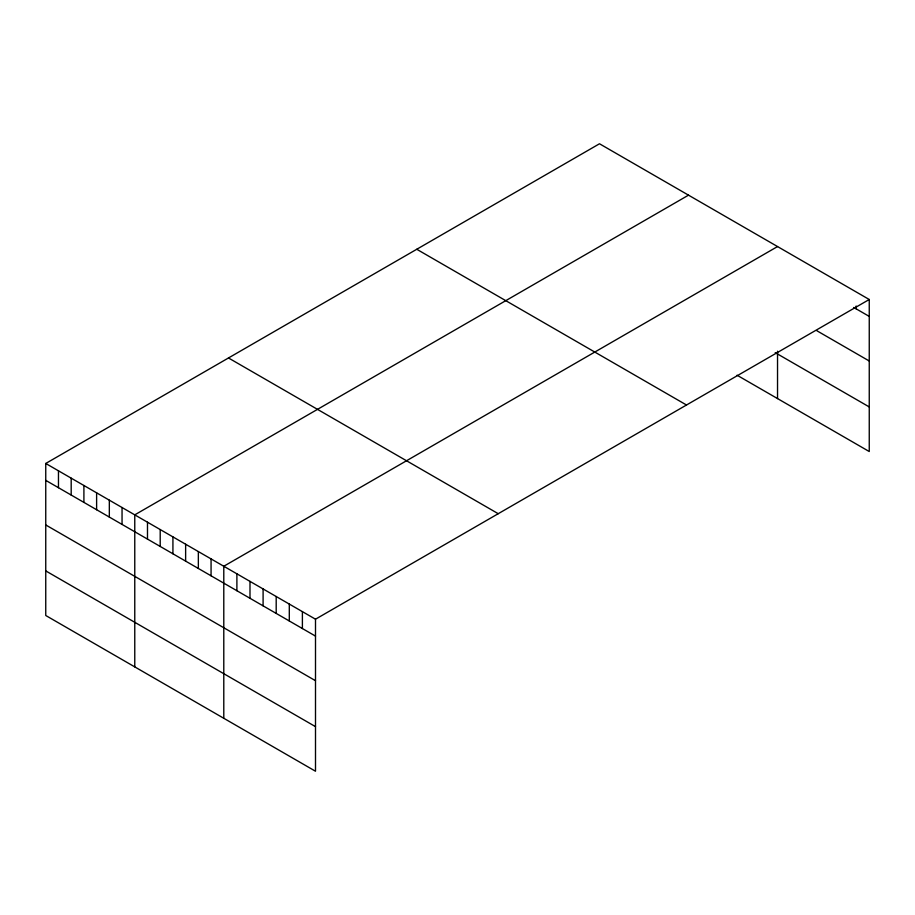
<?xml version="1.0" encoding="UTF-8"?>
<svg xmlns="http://www.w3.org/2000/svg" width="915" height="915" viewBox="0 0 915 915"><rect width="100%" height="100%" fill="white"/><g stroke="black" fill="none" stroke-linecap="round" stroke-linejoin="round"><path stroke-width="1.37" d="M869.25 299.502L315.503 619.203L315.503 771.231L45.75 615.498L45.75 463.47L599.497 143.769L869.25 299.502L869.25 451.53L737.067 375.219M688.515 195.158L134.768 514.859L134.768 666.886M777.533 246.558L223.786 566.259L223.786 718.286M853.764 307.463L869.25 316.407M816.843 330.738L869.25 361.002M775.222 352.652L869.25 406.935M416.76 249.269L686.513 405.013M228.487 357.971L498.24 513.704M45.75 463.47L315.503 619.203M45.75 480.364L315.503 636.108M45.75 524.958L315.503 680.703M45.75 570.903L315.503 726.647M856.143 306.022L856.143 308.835M777.533 351.2L777.533 398.585M302.396 611.643L302.396 628.548M289.3 604.083L289.3 620.976M276.193 596.511L276.193 613.416M263.097 588.951L263.097 605.844M249.989 581.391L249.989 598.284M236.894 573.819L236.894 590.724M211.068 558.916L211.068 575.81M198.349 551.573L198.349 568.467M185.631 544.231L185.631 561.135M172.924 536.888L172.924 553.792M160.205 529.545L160.205 546.449M147.487 522.202L147.487 539.107M122.05 507.516L122.05 524.421M109.331 500.173L109.331 517.078M96.613 492.842L96.613 509.735M83.906 485.499L83.906 502.392M71.187 478.156L71.187 495.049M58.468 470.813L58.468 487.706"/></g></svg>
